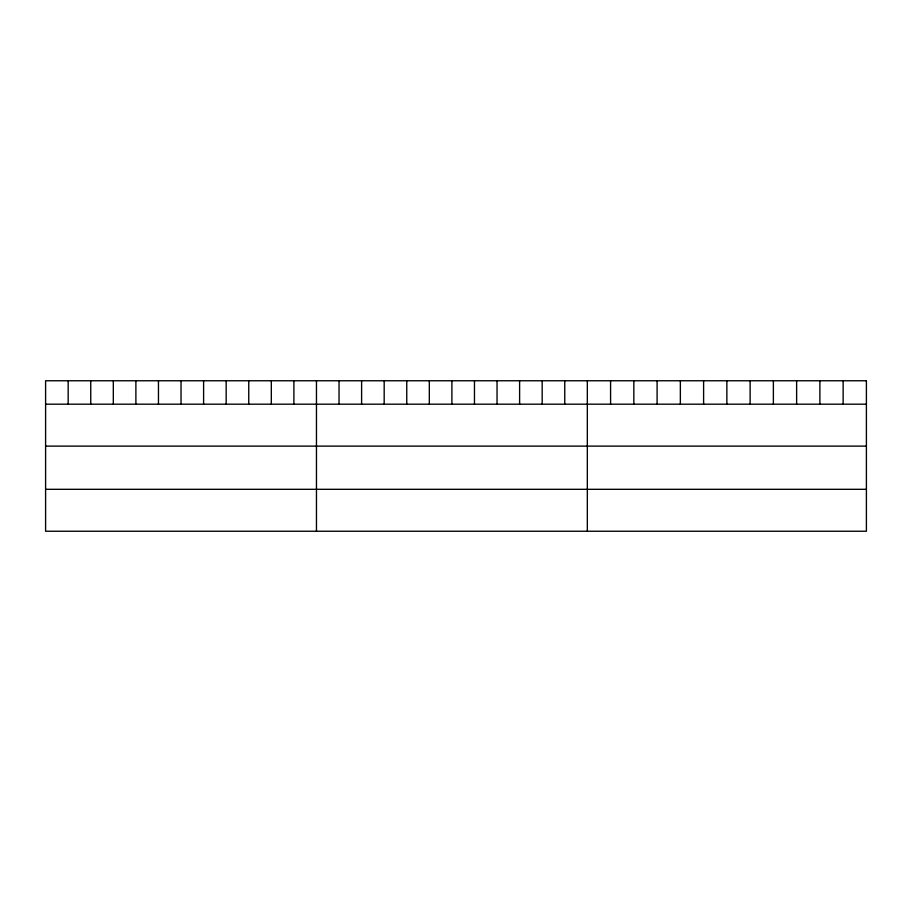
<?xml version="1.0" encoding="UTF-8"?>
<svg xmlns="http://www.w3.org/2000/svg" width="912" height="912" viewBox="0 0 912 912"><rect width="100%" height="100%" fill="white"/><g stroke="black" fill="none" stroke-linecap="round" stroke-linejoin="round"><path stroke-width="1.37" d="M45.6 404.187L866.4 404.187M45.6 446.116L866.4 446.116M45.6 489.311L866.4 489.311M843.144 380.76L843.144 404.187M819.888 380.76L819.888 404.187M796.632 380.76L796.632 404.187M773.376 380.76L773.376 404.187M750.12 380.76L750.12 404.187M726.864 380.76L726.864 404.187M703.608 380.76L703.608 404.187M680.352 380.76L680.352 404.187M657.096 380.76L657.096 404.187M633.84 380.76L633.84 404.187M610.584 380.76L610.584 404.187M587.328 380.76L587.328 531.24M564.756 380.76L564.756 404.187M542.184 380.76L542.184 404.187M519.612 380.76L519.612 404.187M497.04 380.76L497.04 404.187M474.468 380.76L474.468 404.187M451.896 380.76L451.896 404.187M429.324 380.76L429.324 404.187M406.752 380.76L406.752 404.187M384.18 380.76L384.18 404.187M361.608 380.76L361.608 404.187M339.036 380.76L339.036 404.187M316.464 380.76L316.464 531.24M293.892 380.76L293.892 404.187M271.32 380.76L271.32 404.187M248.748 380.76L248.748 404.187M226.176 380.76L226.176 404.187M203.604 380.76L203.604 404.187M181.032 380.76L181.032 404.187M158.46 380.76L158.46 404.187M135.888 380.76L135.888 404.187M113.316 380.76L113.316 404.187M90.744 380.76L90.744 404.187M68.172 380.76L68.172 404.187M866.4 380.76L45.6 380.76L45.6 531.24L866.4 531.24L866.4 380.76"/></g></svg>
